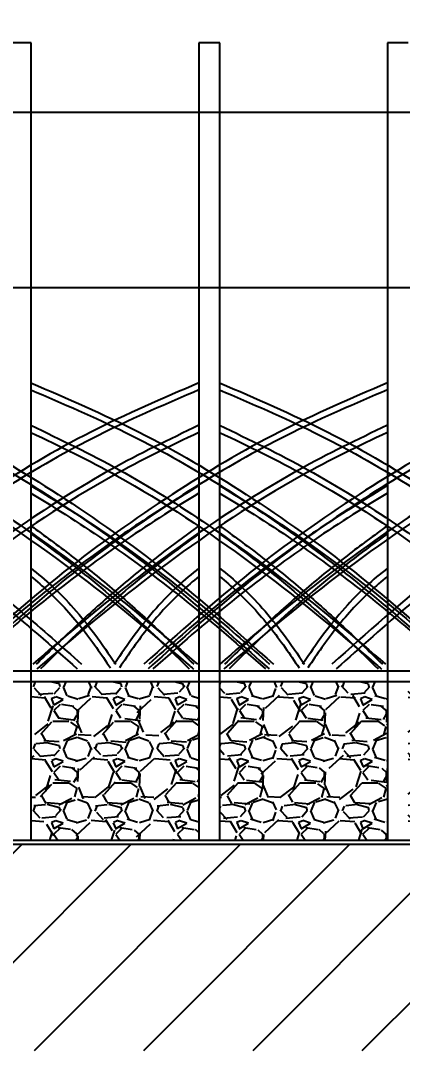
# Model space of a CAD drawing. Header units: feet. Extents: x 0 to 695, y -979 to -294.
# Drawn here: x 50.64 to 52.493, y -352.693 to -347.699 of the extents above; entities that cross this region are included whole.
import ezdxf

# ---------------------------------------------------------------- set-up
doc = ezdxf.new("R2010")
doc.units = ezdxf.units.FT
doc.header["$MEASUREMENT"] = 0
doc.header["$PDMODE"] = 35
for name, color, linetype in [('ATM Mangroves', 3, 'Continuous'), ('Max Crest Water Height', 130, 'Continuous'), ('Max Water Level', 210, 'Continuous'), ('Slabs', 7, 'Continuous')]:
    doc.layers.add(name, color=color, linetype=linetype)
doc.styles.get("Standard").update_dxf_attribs({"font": 'verdana.ttf'})
doc.dimstyles.new('Meters', dxfattribs={"dimscale": 0.25, "dimtxt": 1, "dimasz": 0.18, "dimexe": 0.178, "dimexo": 0.0625, "dimgap": 0.09, "dimtad": 0, "dimtih": 1, "dimtoh": 1, "dimzin": 0, "dimdsep": 46, "dimtxsty": 'Standard', "dimcen": 0.09, "dimazin": 0, "dimtfac": 1, "dimtofl": 0, "dimtmove": 0, "dimatfit": 3, "dimfxl": 0.5, "dimfxlon": 1, "dimtolj": 1, "dimtzin": 0, "dimarcsym": 0})

# ---------------------------------------------------------------- blocks, each defined once
blk = doc.blocks.new('*D65')
at = {"layer": 'ATM Mangroves', "color": 0, "lineweight": -2, "transparency": 16777216}
for p, q in [((67.9237169264645, -348.9928943976238), (67.9237169264645, -348.7428943976238)), ((67.9237169264645, -348.7428943976238), (68.1737169264645, -348.7428943976238)), ((67.7987169264645, -348.9928943976238), (67.96821692646449, -348.9928943976238)), ((67.9237169264645, -350.6046336649338), (67.9237169264645, -349.2428943976238)), ((67.7987169264645, -350.8546336649338), (67.96821692646449, -350.8546336649338))]:
    blk.add_line(p, q, dxfattribs=at)
at = {"layer": 'ATM Mangroves', "color": 0, "transparency": 16777216}
for points in [[(67.88205025979782, -349.2428943976238), (67.96538359313116, -349.2428943976238), (67.9237169264645, -348.9928943976238)], [(67.88205025979782, -350.6046336649338), (67.96538359313116, -350.6046336649338), (67.9237169264645, -350.8546336649338)]]:
    blk.add_solid(points, dxfattribs=at)
at = {"layer": 'Defpoints', "color": 0, "transparency": 16777216}
for p in [(41.21877439114354, -348.9928943976238), (38.41353162508585, -350.8546336649338), (67.9237169264645, -350.8546336649338)]:
    blk.add_point(p, dxfattribs=at)
at = {"layer": 'ATM Mangroves', "color": 0, "transparency": 16777216, "insert": (69.46853055977533, -348.7428943976238), "char_height": 0.25, "attachment_point": 5}
blk.add_mtext('\\A1;{\\H1.1x;1.9 m (6.1 ft)}', dxfattribs=at)
blk = doc.blocks.new('*D66')
at = {"layer": 'ATM Mangroves', "color": 0, "lineweight": -2, "transparency": 16777216}
for p, q in [((67.9189150460078, -348.1428858164252), (67.9189150460078, -347.8731096581169)), ((67.9189150460078, -347.8731096581169), (68.1689150460078, -347.8731096581169)), ((67.7939150460078, -348.1428858164252), (67.9634150460078, -348.1428858164252)), ((67.9189150460078, -350.6046336649338), (67.9189150460078, -348.3928858164252)), ((67.7939150460078, -350.8546336649338), (67.9634150460078, -350.8546336649338))]:
    blk.add_line(p, q, dxfattribs=at)
at = {"layer": 'ATM Mangroves', "color": 0, "transparency": 16777216}
for points in [[(67.87724837934113, -348.3928858164252), (67.96058171267447, -348.3928858164252), (67.9189150460078, -348.1428858164252)], [(67.87724837934113, -350.6046336649338), (67.96058171267447, -350.6046336649338), (67.9189150460078, -350.8546336649338)]]:
    blk.add_solid(points, dxfattribs=at)
at = {"layer": 'Defpoints', "color": 0, "transparency": 16777216}
for p in [(43.80097345152969, -348.1428858164252), (42.07113162508585, -350.8546336649338), (67.9189150460078, -350.8546336649338)]:
    blk.add_point(p, dxfattribs=at)
at = {"layer": 'ATM Mangroves', "color": 0, "transparency": 16777216, "insert": (69.47453291034618, -347.8731096581168), "char_height": 0.25, "width": 3.787576283962608, "attachment_point": 5}
blk.add_mtext('\\A1;{\\H1.1x;2.7 m (8.9 ft)}', dxfattribs=at)

msp = doc.modelspace()

# ---------------------------------------------------------------- hatches: boundary and pattern name
at = {"transparency": 33554687}
h = msp.add_hatch(dxfattribs=at)
h.set_pattern_fill('ANSI31', color=256, scale=3)
h.set_pattern_definition([(45, (0.4001795816721199, 63.69066964801118), (-0.2651650429449553, 0.2651650429449554), [])])
h.paths.add_polyline_path([(12.81033162508584, -351.6928336649337), (5.440331625085842, -351.6928336649337), (5.440331625085842, -352.6928336649337), (100.4911316250858, -352.6928336649344), (101.4911316250858, -352.6928336649344), (101.4911316250858, -349.0352336649337), (109.6081316250858, -349.0352336649337), (109.6081316250858, -348.0352336649337), (100.6997111904687, -348.0352336649337), (100.6997111904686, -351.6928336649337), (13.06433162508584, -351.6928336649337)])
at = {"layer": 'Slabs', "transparency": 33554687}
h = msp.add_hatch(dxfattribs=at)
h.set_pattern_fill('GRAVEL', scale=0.3)
h.set_pattern_definition([(228.012787504, (75.42934596819208, 40.26712399959564), (-2.400000000000019, -2.700000000000001), [0.0403608, -3.995726414122109]), (184.969740728, (75.4023459681921, 40.23712399959561), (3.599999999999993, 0.3000000000000105), [0.0692604, -6.856777428368999]), (132.510447078, (75.33334596819209, 40.23112399959564), (3.000000000000035, -3.299999999999959), [0.0488364, -4.83480977882991]), (267.273689006, (75.21634596819209, 40.15612399959565), (0.3000000000000073, 6.000000000000005), [0.06307139999999986, -6.244067412488691]), (292.833654178, (75.21334596819209, 40.0931239995956), (-1.499999999999996, 3.600000000000009), [0.06184649999999993, -6.122811938426481]), (357.273689006, (75.23734596819209, 40.03612399959565), (-6.000000000000005, 0.3000000000000076), [0.06307139999999986, -6.244067412488691]), (37.6942404667, (75.30034596819209, 40.0331239995956), (-3.899999999999999, -2.999999999999992), [0.08340869999999999, -8.2574545646748]), (72.2553283749, (75.36634596819209, 40.08412399959565), (2.100000000000008, 6.600000000000001), [0.07874639999999986, -7.79589644904401]), (121.429565615, (75.3903459681921, 40.15912399959564), (-2.400000000000006, 3.899999999999996), [0.063285, -6.265221932918699]), (175.236358309, (75.35734596819208, 40.21312399959561), (3.299999999999995, -0.3000000000000114), [0.0722496, -3.54022877363769]), (222.397437798, (75.28534596819209, 40.21912399959564), (-3.599999999999989, -3.299999999999991), [0.0934344, -9.25001250143847]), (138.814074834, (75.51334596819208, 40.15312399959561), (-2.10000000000001, 1.8), [0.03189029999999993, -3.157153443820405]), (171.46923439, (75.48934596819208, 40.17412399959562), (3.899999999999999, -0.5999999999999985), [0.0606711, -6.0064534248471]), (225, (75.42934596819208, 40.18312399959564), (-3.330669073875469e-17, -0.2999999999999799), [0.04242629999999999, -0.38183776871193]), (203.198590514, (75.4083459681921, 40.21912399959564), (1.499999999999997, 0.5999999999999925), [0.0228474, -2.26188453175917]), (291.801409486, (75.38734596819208, 40.21012399959562), (-0.2999999999999052, 0.9000000000000308), [0.0323109, -1.58323854214035]), (30.96375653209999, (75.39934596819208, 40.18012399959565), (0.9000000000000159, 0.5999999999999939), [0.0524787, -1.69680686845359]), (161.565051177, (75.4443459681921, 40.20712399959564), (0.6000000000000034, -0.299999999999993), [0.03794729999999993, -0.9107359980505187]), (16.389540334, (75.21334596819209, 40.21012399959562), (2.99999999999999, 0.9000000000000131), [0.05316, -5.26285354400082]), (70.3461759419, (75.26434596819209, 40.22512399959561), (-1.200000000000366, -3.300000000001019), [0.04459829999999999, -4.4152223241957]), (293.198590514, (75.4443459681921, 40.26712399959564), (-0.5999999999999911, 1.499999999999997), [0.0456945, -2.23903743175917]), (343.610459666, (75.46234596819208, 40.22512399959561), (-2.99999999999999, 0.900000000000013), [0.05315999999999993, -5.26285354400069]), (339.44395478, (75.21334596819209, 40.02412399959564), (-1.500000000000011, 0.6000000000000073), [0.05126399999999993, -2.511937123595245]), (294.775140569, (75.26134596819209, 40.00612399959562), (-1.500000000000002, 3.3), [0.0429534, -4.2523929189828]), (66.8014094864, (75.44734596819208, 39.96712399959563), (0.5999999999999943, 1.499999999999991), [0.0456945, -2.23903743175917]), (17.3540246363, (75.46534596819208, 40.0091239995956), (-3.899999999999993, -1.199999999999989), [0.0502893, -4.978627084272]), (69.44395478040002, (75.30034596819209, 39.96712399959563), (-0.6000000000000021, -1.499999999999986), [0.02563199999999996, -2.537569123595246]), (101.309932474, (75.42934596819208, 39.96712399959563), (-0.2999999999999891, 1.200000000000004), [0.015297, -1.51440885407784]), (165.963756532, (75.4263459681921, 39.98212399959561), (0.8999999999999876, -0.3000000000000004), [0.0618465, -1.17508518768531]), (186.009005957, (75.36634596819209, 39.9971239995956), (3.000000000000014, 0.2999999999999949), [0.057315, -5.67417695236284]), (303.690067526, (75.39934596819208, 40.15312399959561), (-0.2999999999999962, 0.5999999999999958), [0.04326659999999993, -1.038398782639198]), (353.157226587, (75.42334596819208, 40.11712399959561), (5.100000000000004, -0.6000000000000159), [0.0755382, -7.47826878720849]), (60.9453959009, (75.49834596819208, 40.10812399959565), (-1.199999999999993, -2.099999999999993), [0.0308868, -3.0578022422961]), (90, (75.51334596819208, 40.13512399959563), (-0.2999999999999999, 0.3), [0.018, -0.282]), (120.256437164, (75.36034596819209, 40.00612399959562), (1.200000000000003, -2.100000000000002), [0.0416772, -4.12605599683494]), (48.01278750420001, (75.33934596819209, 40.04212399959562), (2.4, 2.699999999999993), [0.08072159999999999, -3.955365614122109]), (0, (75.39334596819208, 40.10212399959562), (0.3, 0.3), [0.078, -0.222]), (325.3048464690001, (75.47134596819208, 40.10212399959562), (3.000000000000041, -2.099999999999947), [0.04743419999999993, -4.695982290252591]), (254.054604099, (75.51034596819208, 40.07512399959563), (-0.3000000000000113, -1.200000000000001), [0.0436806, -2.14035236678415]), (207.645975364, (75.49834596819208, 40.0331239995956), (-5.699999999999985, -3.000000000000014), [0.0711195, -7.040842254677819]), (175.42607874, (75.43534596819208, 40.00012399959564), (-3.899999999999986, 0.3000000000000004), [0.07523969999999999, -7.448722022390669])])
h.paths.add_polyline_path([(50.58942430292132, -350.9054336649337), (49.77810027932765, -350.9054336649337), (49.77810027932765, -351.6737836649337), (49.67662430292131, -351.6737836649337), (49.67662430292131, -350.9054336649337), (49.28473162508583, -350.9054336649337), (49.29180446263609, -351.6737836649337), (52.92260204141565, -351.6737836649337), (52.92702430292134, -350.9054336649337), (52.52130027932766, -350.9054336649337), (52.52130027932766, -351.6737836649337), (52.41982430292132, -351.6737836649337), (52.41982430292132, -350.9054336649331), (51.60690027932765, -350.9054336649337), (51.60690027932765, -351.6737836649337), (51.50542430292131, -351.6737836649337), (51.50542430292131, -350.9054336649337), (50.68942430292132, -350.9054336649339), (50.69090027932766, -351.6737836649337), (50.58942430292132, -351.6737836649337)])

# ---------------------------------------------------------------- linework, layer by layer
at = {"transparency": 33554687}
for p, q in [((13.06433162508584, -351.6928336649337), (100.4911316250858, -351.6928336649337)), ((23.68153162508584, -351.6928336649337), (100.6997111904686, -351.6928336649337))]:
    msp.add_line(p, q, dxfattribs=at)
at = {"layer": 'ATM Mangroves', "color": 7, "transparency": 33554687}
for p, q in [((50.69090027932766, -347.8066336649335), (50.58942430292132, -347.8066336649335)), ((51.60690027932765, -347.8066336649335), (51.50542430292131, -347.8066336649335)), ((52.52130027932766, -347.8066336649335), (52.41982430292132, -347.8066336649335)), ((52.94233162508583, -350.8546336649337), (49.28473162508583, -350.8546336649337)), ((52.94233162508583, -350.9054336649337), (49.28473162508583, -350.9054336649337)), ((49.29180446263609, -351.6737836649337), (67.57273162508586, -351.6737836649338))]:
    msp.add_line(p, q, dxfattribs=at)
for points in [[(50.69090027932766, -351.6737836649337), (50.69090027932766, -347.8066336649335)], [(50.69090027932766, -351.6737836649337), (50.69090027932766, -347.8066336649335)], [(51.50542430292131, -347.8066336649335), (51.50542430292131, -351.6737836649337)], [(51.50542430292131, -347.8066336649335), (51.50542430292131, -351.6737836649337)], [(51.60690027932765, -351.6737836649337), (51.60690027932765, -347.8066336649335)], [(51.60690027932765, -351.6737836649337), (51.60690027932765, -347.8066336649335)], [(52.41982430292132, -347.8066336649335), (52.41982430292132, -351.6737836649337)], [(52.41982430292132, -347.8066336649335), (52.41982430292132, -351.6737836649337)]]:
    msp.add_lwpolyline(points, dxfattribs=at)
for points in [[(51.50542430292134, -349.4559641833524), (50.98361110292134, -349.6930535833524), (50.46071530292136, -349.9972641833523), (49.93565430292131, -350.3729263833524), (49.41600630292135, -350.8200401833524)], [(49.77686665571284, -349.4559641833528), (50.29867985571283, -349.6930535833528), (50.82157565571282, -349.9972641833528), (51.34663665571287, -350.3729263833528), (51.86628465571283, -350.8200401833528)], [(52.41982430292135, -349.4559641833528), (51.89801110292135, -349.6930535833528), (51.37511530292137, -349.9972641833528), (50.85005430292131, -350.3729263833528), (50.33040630292135, -350.8200401833528)], [(50.68966665571284, -349.4559641833528), (51.21147985571284, -349.6930535833528), (51.73437565571282, -349.9972641833528), (52.25943665571288, -350.3729263833528), (52.77908465571284, -350.8200401833528)], [(53.32715146537106, -349.4559641833528), (52.80533826537106, -349.6930535833528), (52.28244246537108, -349.9972641833528), (51.75738146537103, -350.3729263833528), (51.23773346537106, -350.8200401833528)], [(51.60566665571284, -349.4559641833524), (52.12747985571283, -349.6930535833524), (52.65037565571282, -349.9972641833523), (53.17543665571287, -350.3729263833524), (53.69508465571283, -350.8200401833524)], [(54.23995146537106, -349.4559641833528), (53.71813826537107, -349.6930535833528), (53.19524246537108, -349.9972641833528), (52.67018146537103, -350.3729263833528), (52.15053346537107, -350.8200401833528)], [(49.77686665571284, -349.6616581833528), (50.20557625571283, -349.8770955833529), (50.63536845571281, -350.1444977833528), (51.06407805571283, -350.4584517833528), (51.49820065571282, -350.8200401833528)], [(51.50542430292134, -349.6616581833524), (51.07671470292135, -349.8770955833524), (50.64692250292137, -350.1444977833523), (50.21821290292135, -350.4584517833524), (49.78409030292136, -350.8200401833524)], [(50.68966665571284, -349.6616581833528), (51.11837625571283, -349.8770955833529), (51.54816845571281, -350.1444977833528), (51.97687805571283, -350.4584517833528), (52.41100065571283, -350.8200401833528)], [(52.41982430292135, -349.6616581833528), (51.99111470292136, -349.8770955833529), (51.56132250292138, -350.1444977833528), (51.13261290292136, -350.4584517833528), (50.69849030292136, -350.8200401833528)], [(51.60566665571284, -349.6616581833524), (52.03437625571283, -349.8770955833524), (52.46416845571281, -350.1444977833523), (52.89287805571283, -350.4584517833524), (53.32700065571282, -350.8200401833524)], [(53.32715146537106, -349.6616581833528), (52.89844186537107, -349.8770955833529), (52.46864966537109, -350.1444977833528), (52.03994006537107, -350.4584517833528), (51.60581746537108, -350.8200401833528)], [(49.77686665571284, -349.9539601833528), (50.06592085571282, -350.1358369833528), (50.35605765571285, -350.3404483833529), (50.64511185571283, -350.5677943833528), (50.93524865571283, -350.8200401833528)], [(51.50542430292134, -349.9539601833524), (51.21637010292136, -350.1358369833524), (50.92623330292133, -350.3404483833524), (50.63717910292135, -350.5677943833523), (50.34704230292135, -350.8200401833524)], [(50.68966665571284, -349.9539601833528), (50.97872085571282, -350.1358369833528), (51.26885765571285, -350.3404483833529), (51.55791185571283, -350.5677943833528), (51.84804865571283, -350.8200401833528)], [(52.41982430292135, -349.9539601833528), (52.13077010292137, -350.1358369833528), (51.84063330292134, -350.3404483833529), (51.55157910292136, -350.5677943833528), (51.26144230292136, -350.8200401833528)], [(51.60566665571284, -349.9539601833524), (51.89472085571282, -350.1358369833524), (52.18485765571285, -350.3404483833524), (52.47391185571283, -350.5677943833523), (52.76404865571283, -350.8200401833524)], [(50.68966665571284, -350.1488281833528), (50.88561725571284, -350.2938965833528), (51.08265045571284, -350.4530387833528), (51.27860105571284, -350.6273373833528), (51.47996465571285, -350.8200401833528)], [(51.50542430292134, -350.1488281833524), (51.30947370292134, -350.2938965833524), (51.11244050292134, -350.4530387833524), (50.91648990292134, -350.6273373833524), (50.71512630292133, -350.8200401833524)], [(51.60566665571284, -350.1488281833524), (51.80161725571284, -350.2938965833524), (51.99865045571283, -350.4530387833524), (52.19460105571284, -350.6273373833524), (52.39596465571285, -350.8200401833524)], [(52.41982430292135, -350.1488281833528), (52.22387370292135, -350.2938965833528), (52.02684050292135, -350.4530387833528), (51.83088990292135, -350.6273373833528), (51.62952630292134, -350.8200401833528)], [(50.68966665571284, -350.3545221833528), (50.79251365571284, -350.4411301833528), (50.89644325571285, -350.5483075833528), (50.99929025571282, -350.6749717833528), (51.1010546557128, -350.8200401833528)], [(51.50542430292134, -350.3545221833523), (51.40257730292134, -350.4411301833524), (51.29864770292133, -350.5483075833524), (51.19580070292136, -350.6749717833524), (51.09403630292138, -350.8200401833524)], [(51.60566665571284, -350.3545221833523), (51.70851365571284, -350.4411301833524), (51.81244325571285, -350.5483075833524), (51.91529025571282, -350.6749717833524), (52.0170546557128, -350.8200401833524)], [(52.41982430292135, -350.3545221833528), (52.31697730292135, -350.4411301833528), (52.21304770292134, -350.5483075833528), (52.11020070292137, -350.6749717833528), (52.00843630292139, -350.8200401833528)]]:
    msp.add_spline(points, degree=3, dxfattribs=at)
for points, knots in [([(51.50542430292137, -349.4896549563838), (51.35047503034485, -349.5561263660313), (51.19609857055769, -349.6226032009463), (50.73787737098252, -349.8482052683191), (50.44548166731616, -350.0338282130115), (49.91106387105793, -350.4220312638307), (49.67360369462347, -350.6310710961679), (49.43665368231021, -350.8431129695114)], [0.01225711850538435, 0.01225711850538435, 0.01225711850538435, 0.01225711850538435, 0.4791094907207734, 0.4791094907207734, 1.43732847216232, 1.43732847216232, 2.31778453469601, 2.31778453469601, 2.31778453469601, 2.31778453469601]), ([(49.77686665571281, -349.4896549563842), (49.93181592828932, -349.5561263660317), (50.08619238807648, -349.6226032009467), (50.54441358765166, -349.8482052683195), (50.83680929131802, -350.033828213012), (51.37122708757624, -350.4220312638312), (51.60868726401071, -350.6310710961684), (51.84563727632397, -350.8431129695119)], [0.01225711850538435, 0.01225711850538435, 0.01225711850538435, 0.01225711850538435, 0.4791094907207734, 0.4791094907207734, 1.43732847216232, 1.43732847216232, 2.31778453469601, 2.31778453469601, 2.31778453469601, 2.31778453469601]), ([(52.41982430292138, -349.4896549563842), (52.26487503034486, -349.5561263660317), (52.1104985705577, -349.6226032009467), (51.65227737098252, -349.8482052683195), (51.35988166731617, -350.033828213012), (50.82546387105794, -350.4220312638312), (50.58800369462347, -350.6310710961684), (50.35105368231022, -350.8431129695119)], [0.01225711850538435, 0.01225711850538435, 0.01225711850538435, 0.01225711850538435, 0.4791094907207734, 0.4791094907207734, 1.43732847216232, 1.43732847216232, 2.31778453469601, 2.31778453469601, 2.31778453469601, 2.31778453469601]), ([(50.68966665571281, -349.4896549563842), (50.84461592828933, -349.5561263660317), (50.99899238807649, -349.6226032009467), (51.45721358765167, -349.8482052683195), (51.74960929131802, -350.033828213012), (52.28402708757625, -350.4220312638312), (52.52148726401072, -350.6310710961684), (52.75843727632397, -350.8431129695119)], [0.01225711850538435, 0.01225711850538435, 0.01225711850538435, 0.01225711850538435, 0.4791094907207734, 0.4791094907207734, 1.43732847216232, 1.43732847216232, 2.31778453469601, 2.31778453469601, 2.31778453469601, 2.31778453469601]), ([(53.32715146537109, -349.4896549563842), (53.17220219279457, -349.5561263660317), (53.01782573300741, -349.6226032009467), (52.55960453343224, -349.8482052683195), (52.26720882976588, -350.033828213012), (51.73279103350765, -350.4220312638312), (51.49533085707318, -350.6310710961684), (51.25838084475993, -350.8431129695119)], [0.01225711850538435, 0.01225711850538435, 0.01225711850538435, 0.01225711850538435, 0.4791094907207734, 0.4791094907207734, 1.43732847216232, 1.43732847216232, 2.31778453469601, 2.31778453469601, 2.31778453469601, 2.31778453469601]), ([(51.60566665571281, -349.4896549563838), (51.76061592828933, -349.5561263660313), (51.91499238807648, -349.6226032009463), (52.37321358765166, -349.8482052683191), (52.66560929131802, -350.0338282130115), (53.20002708757625, -350.4220312638307), (53.43748726401071, -350.6310710961679), (53.67443727632397, -350.8431129695114)], [0.01225711850538435, 0.01225711850538435, 0.01225711850538435, 0.01225711850538435, 0.4791094907207734, 0.4791094907207734, 1.43732847216232, 1.43732847216232, 2.31778453469601, 2.31778453469601, 2.31778453469601, 2.31778453469601]), ([(54.23995146537109, -349.4896549563842), (54.08500219279458, -349.5561263660317), (53.93062573300742, -349.6226032009467), (53.47240453343224, -349.8482052683195), (53.18000882976588, -350.033828213012), (52.64559103350766, -350.4220312638312), (52.40813085707319, -350.6310710961684), (52.17118084475993, -350.8431129695119)], [0.01225711850538435, 0.01225711850538435, 0.01225711850538435, 0.01225711850538435, 0.4791094907207734, 0.4791094907207734, 1.43732847216232, 1.43732847216232, 2.31778453469601, 2.31778453469601, 2.31778453469601, 2.31778453469601]), ([(49.77686665571281, -349.6959795000272), (49.91819465489309, -349.7635790308636), (50.05884545274029, -349.8311785200953), (50.42088837112493, -350.0318090757075), (50.63698319408891, -350.177793402588), (51.05547928920623, -350.4852798926121), (51.25434740816911, -350.6521892497387), (51.46100402020377, -350.8289627835665), (51.46953694395364, -350.8362639141888), (51.47807097652992, -350.8435659937057)], [0.01366836299702191, 0.01366836299702191, 0.01366836299702191, 0.01366836299702191, 0.4475513778897694, 0.4475513778897694, 1.169952438169013, 1.169952438169013, 1.892353498448257, 1.892353498448257, 1.923465898919428, 1.923465898919428, 1.923465898919428, 1.923465898919428]), ([(51.50542430292137, -349.6959795000268), (51.36409630374109, -349.7635790308631), (51.22344550589389, -349.8311785200949), (50.86140258750925, -350.0318090757071), (50.64530776454527, -350.1777934025875), (50.22681166942795, -350.4852798926117), (50.02794355046507, -350.6521892497383), (49.8212869384304, -350.8289627835661), (49.81275401468054, -350.8362639141884), (49.80421998210426, -350.8435659937053)], [0.01366836299702191, 0.01366836299702191, 0.01366836299702191, 0.01366836299702191, 0.4475513778897694, 0.4475513778897694, 1.169952438169013, 1.169952438169013, 1.892353498448257, 1.892353498448257, 1.923465898919428, 1.923465898919428, 1.923465898919428, 1.923465898919428]), ([(50.68966665571281, -349.6959795000272), (50.83099465489309, -349.7635790308636), (50.97164545274029, -349.8311785200953), (51.33368837112494, -350.0318090757075), (51.54978319408892, -350.177793402588), (51.96827928920624, -350.4852798926121), (52.16714740816911, -350.6521892497387), (52.37380402020378, -350.8289627835665), (52.38233694395365, -350.8362639141888), (52.39087097652992, -350.8435659937057)], [0.01366836299702191, 0.01366836299702191, 0.01366836299702191, 0.01366836299702191, 0.4475513778897694, 0.4475513778897694, 1.169952438169013, 1.169952438169013, 1.892353498448257, 1.892353498448257, 1.923465898919428, 1.923465898919428, 1.923465898919428, 1.923465898919428]), ([(52.41982430292138, -349.6959795000272), (52.2784963037411, -349.7635790308636), (52.1378455058939, -349.8311785200953), (51.77580258750925, -350.0318090757075), (51.55970776454527, -350.177793402588), (51.14121166942795, -350.4852798926121), (50.94234355046508, -350.6521892497387), (50.73568693843041, -350.8289627835665), (50.72715401468054, -350.8362639141888), (50.71861998210426, -350.8435659937057)], [0.01366836299702191, 0.01366836299702191, 0.01366836299702191, 0.01366836299702191, 0.4475513778897694, 0.4475513778897694, 1.169952438169013, 1.169952438169013, 1.892353498448257, 1.892353498448257, 1.923465898919428, 1.923465898919428, 1.923465898919428, 1.923465898919428]), ([(51.60566665571281, -349.6959795000268), (51.74699465489309, -349.7635790308631), (51.88764545274029, -349.8311785200949), (52.24968837112493, -350.0318090757071), (52.46578319408891, -350.1777934025875), (52.88427928920623, -350.4852798926117), (53.08314740816911, -350.6521892497383), (53.28980402020377, -350.8289627835661), (53.29833694395364, -350.8362639141884), (53.30687097652992, -350.8435659937053)], [0.01366836299702191, 0.01366836299702191, 0.01366836299702191, 0.01366836299702191, 0.4475513778897694, 0.4475513778897694, 1.169952438169013, 1.169952438169013, 1.892353498448257, 1.892353498448257, 1.923465898919428, 1.923465898919428, 1.923465898919428, 1.923465898919428]), ([(53.32715146537109, -349.6959795000272), (53.18582346619081, -349.7635790308636), (53.04517266834361, -349.8311785200953), (52.68312974995897, -350.0318090757075), (52.46703492699498, -350.177793402588), (52.04853883187766, -350.4852798926121), (51.84967071291479, -350.6521892497387), (51.64301410088012, -350.8289627835665), (51.63448117713025, -350.8362639141888), (51.62594714455398, -350.8435659937057)], [0.01366836299702191, 0.01366836299702191, 0.01366836299702191, 0.01366836299702191, 0.4475513778897694, 0.4475513778897694, 1.169952438169013, 1.169952438169013, 1.892353498448257, 1.892353498448257, 1.923465898919428, 1.923465898919428, 1.923465898919428, 1.923465898919428]), ([(49.7768666557125, -349.9902962288506), (49.90540921796787, -350.0692882245663), (50.03274874878571, -350.1486522917282), (50.28447209910684, -350.3236154962198), (50.41001761332268, -350.4177049581068), (50.66301882110764, -350.6203396529809), (50.78872894306306, -350.7313208073759), (50.91468804935823, -350.8431903281278)], [0.01755962128043403, 0.01755962128043403, 0.01755962128043403, 0.01755962128043403, 0.4357398291652329, 0.4357398291652329, 0.8714796583304657, 0.8714796583304657, 1.338210841209692, 1.338210841209692, 1.338210841209692, 1.338210841209692]), ([(51.50542430292168, -349.9902962288502), (51.37688174066631, -350.0692882245659), (51.24954220984847, -350.1486522917278), (50.99781885952734, -350.3236154962194), (50.8722733453115, -350.4177049581063), (50.61927213752654, -350.6203396529805), (50.49356201557111, -350.7313208073754), (50.36760290927594, -350.8431903281273)], [0.01755962128043403, 0.01755962128043403, 0.01755962128043403, 0.01755962128043403, 0.4357398291652329, 0.4357398291652329, 0.8714796583304657, 0.8714796583304657, 1.338210841209692, 1.338210841209692, 1.338210841209692, 1.338210841209692]), ([(50.6896666557125, -349.9902962288506), (50.81820921796788, -350.0692882245663), (50.94554874878571, -350.1486522917282), (51.19727209910684, -350.3236154962198), (51.32281761332268, -350.4177049581068), (51.57581882110765, -350.6203396529809), (51.70152894306307, -350.7313208073759), (51.82748804935824, -350.8431903281278)], [0.01755962128043403, 0.01755962128043403, 0.01755962128043403, 0.01755962128043403, 0.4357398291652329, 0.4357398291652329, 0.8714796583304657, 0.8714796583304657, 1.338210841209692, 1.338210841209692, 1.338210841209692, 1.338210841209692]), ([(52.41982430292169, -349.9902962288506), (52.29128174066631, -350.0692882245663), (52.16394220984848, -350.1486522917282), (51.91221885952735, -350.3236154962198), (51.78667334531151, -350.4177049581068), (51.53367213752654, -350.6203396529809), (51.40796201557112, -350.7313208073759), (51.28200290927595, -350.8431903281278)], [0.01755962128043403, 0.01755962128043403, 0.01755962128043403, 0.01755962128043403, 0.4357398291652329, 0.4357398291652329, 0.8714796583304657, 0.8714796583304657, 1.338210841209692, 1.338210841209692, 1.338210841209692, 1.338210841209692]), ([(51.6056666557125, -349.9902962288502), (51.73420921796787, -350.0692882245659), (51.86154874878571, -350.1486522917278), (52.11327209910684, -350.3236154962194), (52.23881761332268, -350.4177049581063), (52.49181882110764, -350.6203396529805), (52.61752894306306, -350.7313208073754), (52.74348804935823, -350.8431903281273)], [0.01755962128043403, 0.01755962128043403, 0.01755962128043403, 0.01755962128043403, 0.4357398291652329, 0.4357398291652329, 0.8714796583304657, 0.8714796583304657, 1.338210841209692, 1.338210841209692, 1.338210841209692, 1.338210841209692]), ([(50.68966665571043, -350.1871295535653), (50.79848501644645, -350.2664603041674), (50.90575497061275, -350.3464271721846), (51.1180637120552, -350.52185641747), (51.22317476336679, -350.6165545829615), (51.37022755020757, -350.7566383196282), (51.41427586027731, -350.7994110349661), (51.45839478468628, -350.8422529814807)], [0.02081669974320799, 0.02081669974320799, 0.02081669974320799, 0.02081669974320799, 0.3942230184415169, 0.3942230184415169, 0.7884460368830338, 0.7884460368830338, 0.9588479042329013, 0.9588479042329013, 0.9588479042329013, 0.9588479042329013]), ([(51.50542430292376, -350.1871295535649), (51.39660594218773, -350.266460304167), (51.28933598802143, -350.3464271721842), (51.07702724657898, -350.5218564174696), (50.9719161952674, -350.616554582961), (50.82486340842661, -350.7566383196277), (50.78081509835687, -350.7994110349656), (50.73669617394791, -350.8422529814802)], [0.02081669974320799, 0.02081669974320799, 0.02081669974320799, 0.02081669974320799, 0.3942230184415169, 0.3942230184415169, 0.7884460368830338, 0.7884460368830338, 0.9588479042329013, 0.9588479042329013, 0.9588479042329013, 0.9588479042329013]), ([(51.60566665571042, -350.1871295535649), (51.71448501644645, -350.266460304167), (51.82175497061274, -350.3464271721842), (52.0340637120552, -350.5218564174696), (52.13917476336678, -350.616554582961), (52.28622755020757, -350.7566383196277), (52.33027586027731, -350.7994110349656), (52.37439478468627, -350.8422529814802)], [0.02081669974320799, 0.02081669974320799, 0.02081669974320799, 0.02081669974320799, 0.3942230184415169, 0.3942230184415169, 0.7884460368830338, 0.7884460368830338, 0.9588479042329013, 0.9588479042329013, 0.9588479042329013, 0.9588479042329013]), ([(52.41982430292376, -350.1871295535653), (52.31100594218774, -350.2664603041674), (52.20373598802144, -350.3464271721846), (51.99142724657899, -350.52185641747), (51.8863161952674, -350.6165545829615), (51.73926340842662, -350.7566383196282), (51.69521509835688, -350.7994110349661), (51.65109617394791, -350.8422529814807)], [0.02081669974320799, 0.02081669974320799, 0.02081669974320799, 0.02081669974320799, 0.3942230184415169, 0.3942230184415169, 0.7884460368830338, 0.7884460368830338, 0.9588479042329013, 0.9588479042329013, 0.9588479042329013, 0.9588479042329013]), ([(50.68966665571287, -350.3944286886828), (50.74784492664625, -350.4421330509495), (50.80238134651404, -350.4906898907622), (50.90821007403409, -350.6067605767471), (50.9597439826193, -350.6716195724525), (51.03071929261992, -350.7716367998222), (51.0530252123047, -350.8044536024221), (51.07544668259195, -350.8374441900584)], [0.02321068367792342, 0.02321068367792342, 0.02321068367792342, 0.02321068367792342, 0.2330037257347899, 0.2330037257347899, 0.4660074514695797, 0.4660074514695797, 0.5764938276270289, 0.5764938276270289, 0.5764938276270289, 0.5764938276270289]), ([(51.50542430292131, -350.3944286886824), (51.44724603198793, -350.4421330509491), (51.39270961212014, -350.4906898907617), (51.28688088460009, -350.6067605767466), (51.23534697601488, -350.671619572452), (51.16437166601426, -350.7716367998217), (51.14206574632948, -350.8044536024217), (51.11964427604224, -350.837444190058)], [0.02321068367792342, 0.02321068367792342, 0.02321068367792342, 0.02321068367792342, 0.2330037257347899, 0.2330037257347899, 0.4660074514695797, 0.4660074514695797, 0.5764938276270289, 0.5764938276270289, 0.5764938276270289, 0.5764938276270289]), ([(51.60566665571287, -350.3944286886824), (51.66384492664625, -350.4421330509491), (51.71838134651404, -350.4906898907617), (51.82421007403408, -350.6067605767466), (51.8757439826193, -350.671619572452), (51.94671929261992, -350.7716367998217), (51.9690252123047, -350.8044536024217), (51.99144668259194, -350.837444190058)], [0.02321068367792342, 0.02321068367792342, 0.02321068367792342, 0.02321068367792342, 0.2330037257347899, 0.2330037257347899, 0.4660074514695797, 0.4660074514695797, 0.5764938276270289, 0.5764938276270289, 0.5764938276270289, 0.5764938276270289]), ([(52.41982430292132, -350.3944286886828), (52.36164603198794, -350.4421330509495), (52.30710961212015, -350.4906898907622), (52.2012808846001, -350.6067605767471), (52.14974697601489, -350.6716195724525), (52.07877166601427, -350.7716367998222), (52.05646574632949, -350.8044536024221), (52.03404427604224, -350.8374441900584)], [0.02321068367792342, 0.02321068367792342, 0.02321068367792342, 0.02321068367792342, 0.2330037257347899, 0.2330037257347899, 0.4660074514695797, 0.4660074514695797, 0.5764938276270289, 0.5764938276270289, 0.5764938276270289, 0.5764938276270289])]:
    msp.add_open_spline(points, degree=3, knots=knots, dxfattribs=at)
at = {"layer": 'Max Crest Water Height', "color": 7, "transparency": 33554687}
msp.add_line((13.2651328615399, -348.142885816425), (100.6997124269227, -348.1428858164251), dxfattribs=at)
at = {"layer": 'Max Water Level', "transparency": 33554687}
msp.add_line((13.26513162508583, -348.9928943976237), (96.45833719876583, -348.9928943976238), dxfattribs=at)

# ---------------------------------------------------------------- dimensions: what is measured, and where the dimension line sits
at = {"layer": 'ATM Mangroves', "color": 7, "transparency": 33554687}
for base, p1, p2, text, picture, middle in [((67.9189150460078, -350.8546336649338), (43.80097345152967, -348.1428858164251), (42.07113162508584, -350.8546336649337), '{\\H1.1x;<> (8.9 ft)}', '*D66', (69.47453291034618, -347.8731096581168)), ((67.9237169264645, -350.8546336649338), (41.21877439114353, -348.9928943976237), (38.41353162508584, -350.8546336649337), '{\\H1.1x;<> (6.1 ft)}', '*D65', (69.46853055977533, -348.7428943976238))]:
    dim = msp.add_linear_dim(base=base, p1=p1, p2=p2, angle=90, text=text, dimstyle='Meters', override={"dimasz": 1, "dimdec": 1, "dimpost": ' m'}, dxfattribs=at)
    dim.commit()
    dim.dimension.update_dxf_attribs({"geometry": picture, "text_midpoint": middle, "dimtype": 160})

doc.saveas('drawing.dxf')
